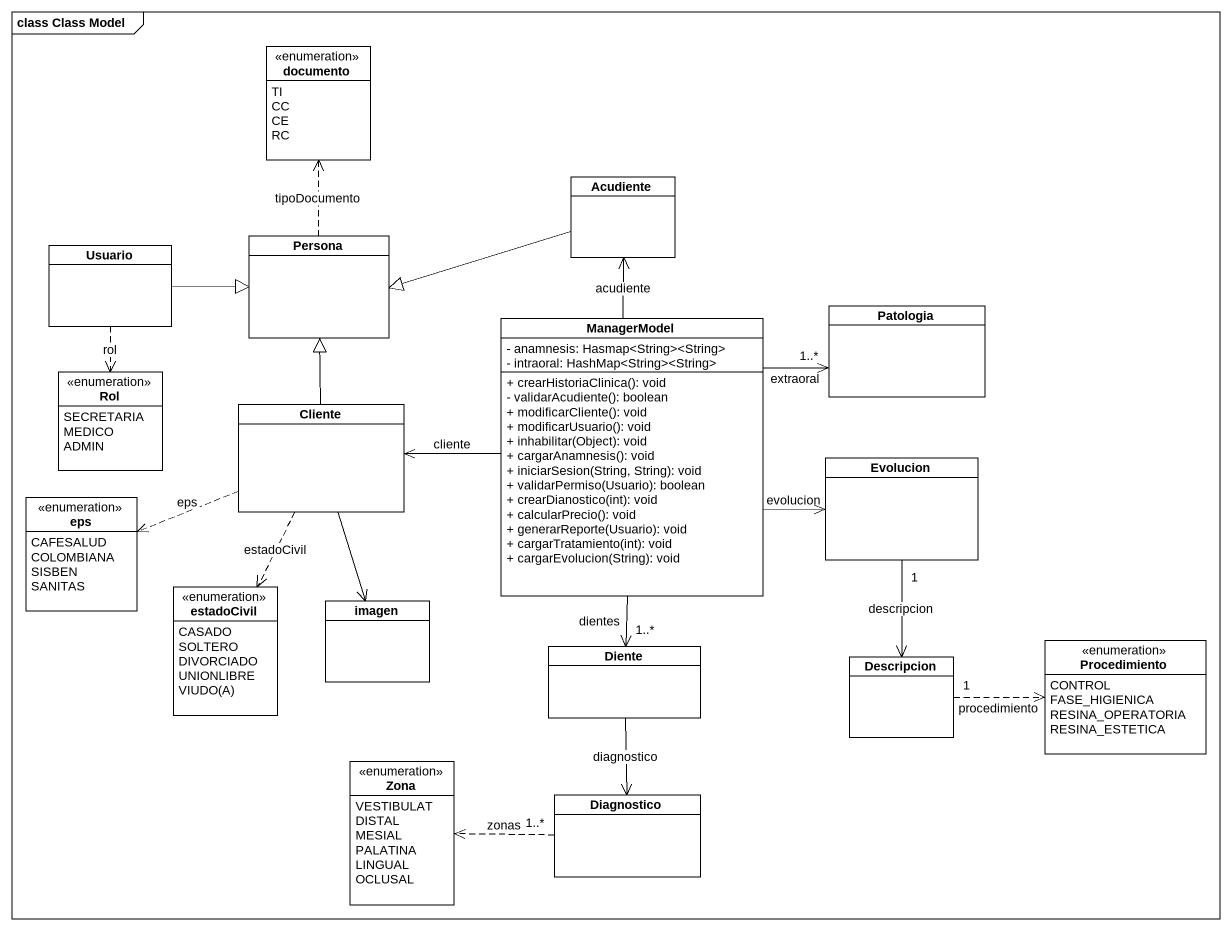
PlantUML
@startuml
mainframe class Class Model
hide circle
hide empty members
skinparam classAttributeIconSize 0
enum documento {
  TI
  CC
  CE
  RC
}
class Acudiente
class Persona
class Usuario
class ManagerModel {
  - anamnesis: Hasmap<String><String>
  - intraoral: HashMap<String><String>
  + crearHistoriaClinica(): void
  - validarAcudiente(): boolean
  + modificarCliente(): void
  + modificarUsuario(): void
  + inhabilitar(Object): void
  + cargarAnamnesis(): void
  + iniciarSesion(String, String): void
  + validarPermiso(Usuario): boolean
  + crearDianostico(int): void
  + calcularPrecio(): void
  + generarReporte(Usuario): void
  + cargarTratamiento(int): void
  + cargarEvolucion(String): void
}
class Patologia
enum Rol {
  SECRETARIA
  MEDICO
  ADMIN
}
class Cliente
enum eps {
  CAFESALUD
  COLOMBIANA
  SISBEN
  SANITAS
}
class Evolucion
enum estadoCivil {
  CASADO
  SOLTERO
  DIVORCIADO
  UNIONLIBRE
  {field} VIUDO(A)
}
class imagen
class Diente
enum Procedimiento {
  CONTROL
  FASE_HIGIENICA
  RESINA_OPERATORIA
  RESINA_ESTETICA
}
class Descripcion
enum Zona {
  VESTIBULAT
  DISTAL
  MESIAL
  PALATINA
  LINGUAL
  OCLUSAL
}
class Diagnostico
Acudiente -left-|> Persona
Persona .up.> documento : tipoDocumento
Usuario -right-|> Persona
Usuario ..> Rol : rol
ManagerModel -up-> Acudiente : acudiente
ManagerModel -right-> "1..*" Patologia : extraoral
ManagerModel -left-> Cliente : cliente
ManagerModel -right-> Evolucion : evolucion
ManagerModel --> "1..*" Diente : dientes
Cliente -up-|> Persona
Cliente .left.> eps : eps
Cliente ..> estadoCivil : estadoCivil
Cliente --> imagen
Evolucion "1" --> Descripcion : descripcion
Diente --> Diagnostico : diagnostico
Descripcion "1" .right.> Procedimiento : procedimiento
Diagnostico "1..*" .left.> Zona : zonas
@enduml
